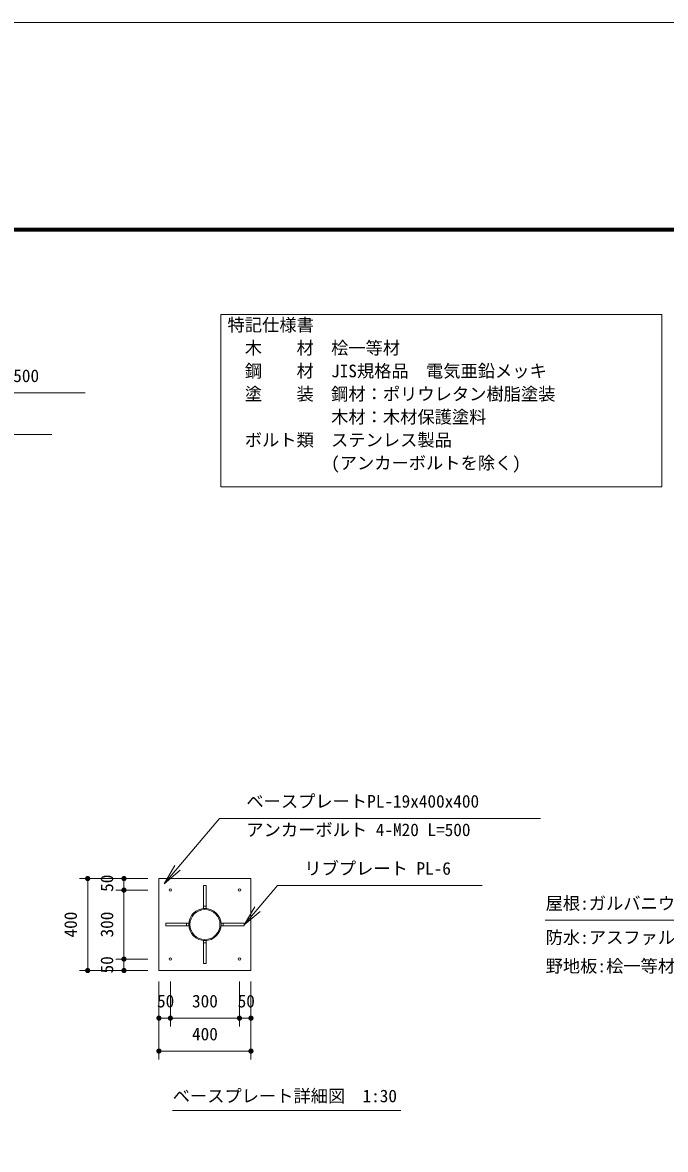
# Model space of a CAD drawing. Units: millimetres at full size, sheet at 1:50, with parts at other scales. Extents: x -1000 to 22000, y -750 to 15600.
# Drawn here: x 8109 to 12764, y 7434 to 15600 of the extents above; entities that cross this region are included whole.
import ezdxf
from ezdxf.enums import TextEntityAlignment as Align

# ---------------------------------------------------------------- set-up
doc = ezdxf.new("R2010")
doc.units = ezdxf.units.MM
doc.header["$LTSCALE"] = 50
for name, color, linetype, lineweight in [('D-STR', 1, 'Continuous', 13), ('D-STR-DIM', 7, 'Continuous', 13), ('D-STR-HTXT', 7, 'Continuous', 13), ('D-STR-TXT', 7, 'Continuous', 13), ('D-TTL', 7, 'Continuous', 70), ('D-TTL-FRAM', 7, 'Continuous', 13), ('V-nasSTD', 5, 'Continuous', 13)]:
    doc.layers.add(name, color=color, linetype=linetype, lineweight=lineweight)
doc.styles.add('ＭＳ ゴシック', font='')
doc.styles.get('ＭＳ ゴシック').set_extended_font_data('MS Gothic')

# ---------------------------------------------------------------- blocks, each defined once
blk = doc.blocks.new('filled_dot')
at = {"color": 0, "linetype": 'Continuous', "lineweight": -2, "const_width": 1.25}
blk.add_lwpolyline([(-0.625, 0, 1), (0.625, 0, 1)], format="xyb", close=True, dxfattribs=at)
blk = doc.blocks.new('open_arrow')
at = {"color": 0, "linetype": 'Continuous', "lineweight": -2}
blk.add_lwpolyline([(7.5, 1.25), (0, 0), (7.5, -1.25)], dxfattribs=at)

msp = doc.modelspace()

# ---------------------------------------------------------------- linework, layer by layer
at = {"layer": 'D-STR'}
for p, q in [((9419.62, 9196.85), (9439.62, 9196.85)), ((9296.45, 9053.68), (9296.45, 9073.68)), ((9562.79, 9073.68), (9562.79, 9053.68)), ((9439.62, 8930.52), (9419.62, 8930.52))]:
    msp.add_line(p, q, dxfattribs=at)
for points in [[(9096.29, 8730.35), (9762.95, 8730.35), (9762.95, 9397.02), (9096.29, 9397.02)], [(9419.62, 9180.18), (9419.62, 9346.85), (9439.62, 9346.85), (9439.62, 9180.18)], [(9313.12, 9053.68), (9146.45, 9053.68), (9146.45, 9073.68), (9313.12, 9073.68)], [(9546.12, 9073.68), (9712.79, 9073.68), (9712.79, 9053.68), (9546.12, 9053.68)], [(9439.62, 8947.18), (9439.62, 8780.52), (9419.62, 8780.52), (9419.62, 8947.18)]]:
    msp.add_lwpolyline(points, close=True, dxfattribs=at)
for centre, radius in [((9179.62, 9313.68), 9), ((9679.62, 9313.68), 9), ((9429.62, 9063.68), 116.5), ((9429.62, 9063.68), 109), ((9179.62, 8813.68), 9), ((9679.62, 8813.68), 9)]:
    msp.add_circle(centre, radius, dxfattribs=at)
at = {"layer": 'D-STR-DIM'}
for p, q in [((9016.29, 9397.02), (8520.48, 9397.02)), ((8580.48, 8730.35), (8580.48, 9397.02)), ((9016.29, 9397.02), (8783.2, 9397.02)), ((8843.2, 9313.68), (8843.2, 9397.02)), ((9016.29, 9313.68), (8783.2, 9313.68)), ((9016.29, 9313.68), (8783.2, 9313.68)), ((8843.2, 8813.68), (8843.2, 9313.68)), ((9016.29, 8813.68), (8783.2, 8813.68)), ((9016.29, 8813.68), (8783.2, 8813.68)), ((8843.2, 8730.35), (8843.2, 8813.68)), ((9016.29, 8730.35), (8520.48, 8730.35)), ((9016.29, 8730.35), (8783.2, 8730.35)), ((9096.29, 8650.35), (9096.29, 8325.55)), ((9096.29, 8650.35), (9096.29, 8086.89)), ((9179.62, 8650.35), (9179.62, 8325.55)), ((9179.62, 8650.35), (9179.62, 8325.55)), ((9679.62, 8650.35), (9679.62, 8325.55)), ((9679.62, 8650.35), (9679.62, 8325.55)), ((9762.95, 8650.35), (9762.95, 8325.55)), ((9762.95, 8650.35), (9762.95, 8086.89)), ((9096.29, 8385.55), (9179.62, 8385.55)), ((9179.62, 8385.55), (9679.62, 8385.55)), ((9679.62, 8385.55), (9762.95, 8385.55)), ((9096.29, 8146.89), (9762.95, 8146.89))]:
    msp.add_line(p, q, dxfattribs=at)
at = {"layer": 'D-STR-HTXT'}
for points in [[(5995.79, 12133.53), (6724.13, 12917), (6874.13, 12917), (8563.22, 12917)], [(6329.32, 12141.03), (6730.24, 12614.43), (6880.24, 12614.43), (8320.6, 12614.43)], [(9134.23, 9359.99), (9535.15, 9833.39), (9685.15, 9833.39), (11858.38, 9833.39)], [(9712.79, 9061.28), (9954.76, 9346.99), (10104.76, 9346.99), (11435.98, 9346.99)], [(15343.11, 8116.81), (14468.75, 9094.56), (14318.75, 9094.56), (11893.62, 9094.56)]]:
    msp.add_lwpolyline(points, dxfattribs=at)
at = {"layer": 'D-STR-TXT'}
msp.add_line((9195.85, 7717.47), (10848.45, 7717.47), dxfattribs=at)
at = {"layer": 'D-TTL'}
msp.add_lwpolyline([(750, 750), (750, 14100), (20250, 14100), (20250, 750)], close=True, dxfattribs=at)
at = {"layer": 'D-TTL-FRAM', "color": 2}
msp.add_lwpolyline([(9543.93, 13484.66), (12738.65, 13484.66), (12738.65, 12236.41), (9543.93, 12236.41)], close=True, dxfattribs=at)
at = {"layer": 'V-nasSTD'}
msp.add_lwpolyline([(-1000, -750), (-1000, 15600), (22000, 15600), (22000, -750)], close=True, dxfattribs=at)

# ---------------------------------------------------------------- block references
at = {"layer": 'D-STR-DIM', "xscale": 15, "yscale": 15}
for p, rotation in [((8580.48, 9397.02), 270), ((8843.2, 9397.02), 270), ((8843.2, 9313.68), 270), ((8843.2, 9313.68), 90), ((8843.2, 8813.68), 270), ((8843.2, 8813.68), 90), ((8580.48, 8730.35), 90), ((8843.2, 8730.35), 90), ((9179.62, 8385.55), 180), ((9679.62, 8385.55), 180), ((9762.95, 8385.55), 180), ((9762.95, 8146.89), 180)]:
    msp.add_blockref('filled_dot', p, dxfattribs=dict(at, rotation=rotation))
for p in [(9096.29, 8385.55), (9179.62, 8385.55), (9679.62, 8385.55), (9096.29, 8146.89)]:
    msp.add_blockref('filled_dot', p, dxfattribs=at)
at = {"layer": 'D-STR-HTXT', "xscale": 20, "yscale": 20, "rotation": 49.7}
for p in [(9134.23, 9359.99), (9712.79, 9061.28)]:
    msp.add_blockref('open_arrow', p, dxfattribs=at)

# ---------------------------------------------------------------- texts
at = {"layer": 'D-STR-DIM', "style": 'ＭＳ ゴシック'}
for s, p in [('50', (8673.81, 9363.01)), ('400', (8411.09, 9063.68)), ('300', (8673.81, 9063.68)), ('50', (8673.81, 8772.02))]:
    msp.add_text(s, height=91.64, rotation=90, dxfattribs=at).set_placement(p, align=Align.TOP_CENTER)
for s, p in [('50', (9145.03, 8554.94)), ('300', (9429.62, 8554.94)), ('50', (9728.95, 8554.94)), ('400', (9429.62, 8316.28))]:
    msp.add_text(s, height=91.64, dxfattribs=at).set_placement(p, align=Align.TOP_CENTER)
at = {"layer": 'D-STR-HTXT', "style": 'ＭＳ ゴシック'}
for s, p in [('垂木:□-75x45x3.2@500', (6918.52, 13086.38)), ('ベースプレートPL-19x400x400', (9729.54, 10002.78)), ('アンカーボルト 4-M20 L=500', (9729.54, 9796.11)), ('リブプレート PL-6', (10149.15, 9516.38)), ('屋根:ガルバニウム鋼板 t=0.35mm', (11896.64, 9263.36)), ('防水:アスファルトルーフィング 22kg', (11896.64, 9016.24)), ('野地板:桧一等材 t=25mm', (11896.64, 8808.85))]:
    msp.add_text(s, height=91.64, dxfattribs=at).set_placement(p, align=Align.TOP_LEFT)
at = {"layer": 'D-STR-TXT', "style": 'ＭＳ ゴシック'}
for s, p in [('特記仕様書', (9593.16, 13454.41)), ('\u3000木\u3000\u3000材\u3000桧一等材', (9593.16, 13287.74)), ('\u3000鋼\u3000\u3000材\u3000JIS規格品\u3000電気亜鉛メッキ', (9593.16, 13121.08)), ('\u3000塗\u3000\u3000装\u3000鋼材：ポリウレタン樹脂塗装', (9593.16, 12954.41)), ('\u3000\u3000\u3000\u3000\u3000\u3000木材：木材保護塗料', (9593.16, 12787.74)), ('\u3000ボルト類\u3000ステンレス製品', (9593.16, 12621.08)), ('\u3000\u3000\u3000\u3000\u3000\u3000(アンカーボルトを除く)', (9593.16, 12454.41)), ('ベースプレート詳細図\u30001:30', (9195.85, 7867.47))]:
    msp.add_text(s, height=91.64, dxfattribs=at).set_placement(p, align=Align.TOP_LEFT)

doc.saveas('drawing.dxf')
